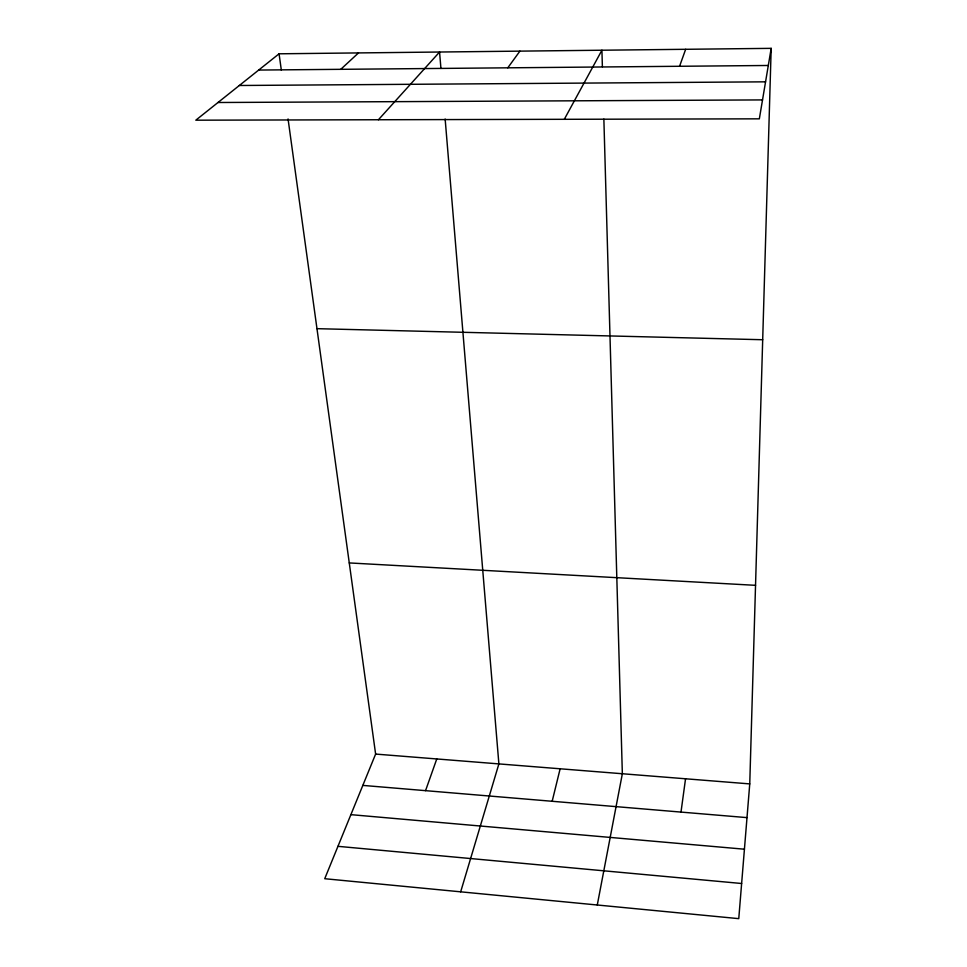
<?xml version="1.0" encoding="UTF-8"?>
<svg xmlns="http://www.w3.org/2000/svg" width="967" height="967" viewBox="0 0 967 967"><rect width="100%" height="100%" fill="white"/><g stroke="black" fill="none" stroke-linecap="round" stroke-linejoin="round"><path stroke-width="1.45" d="M288.057 118.941L375.619 754.079L324.731 878.713L738.764 918.65L749.751 783.899L771.183 48.35L279.076 53.801L195.817 120.186L759.349 118.832L771.183 48.35M680.998 812.087L685.543 778.786M597.28 905.003L622.349 773.745L603.867 119.098M552.169 801.28L560.135 768.789M460.667 891.828L498.887 763.906L445.146 119.026M425.553 790.655L436.77 758.962M679.571 66.276L685.663 49.293M564.305 119.304L601.921 50.224L602.381 66.699M507.784 67.823L519.908 51.13M378.423 119.751L439.562 52.025L440.928 68.403M340.771 69.322L358.491 52.931M258.697 70.059L768.306 65.478M239.333 85.495L765.562 81.832M218.01 102.502L762.528 99.915M316.971 328.671L762.697 339.731M349.268 562.927L755.541 585.325M375.619 754.079L749.751 783.899M362.83 785.397L747.008 817.623M350.888 814.649L744.433 849.207M337.954 846.33L741.629 883.5M279.076 53.801L281.324 70.095"/></g></svg>
